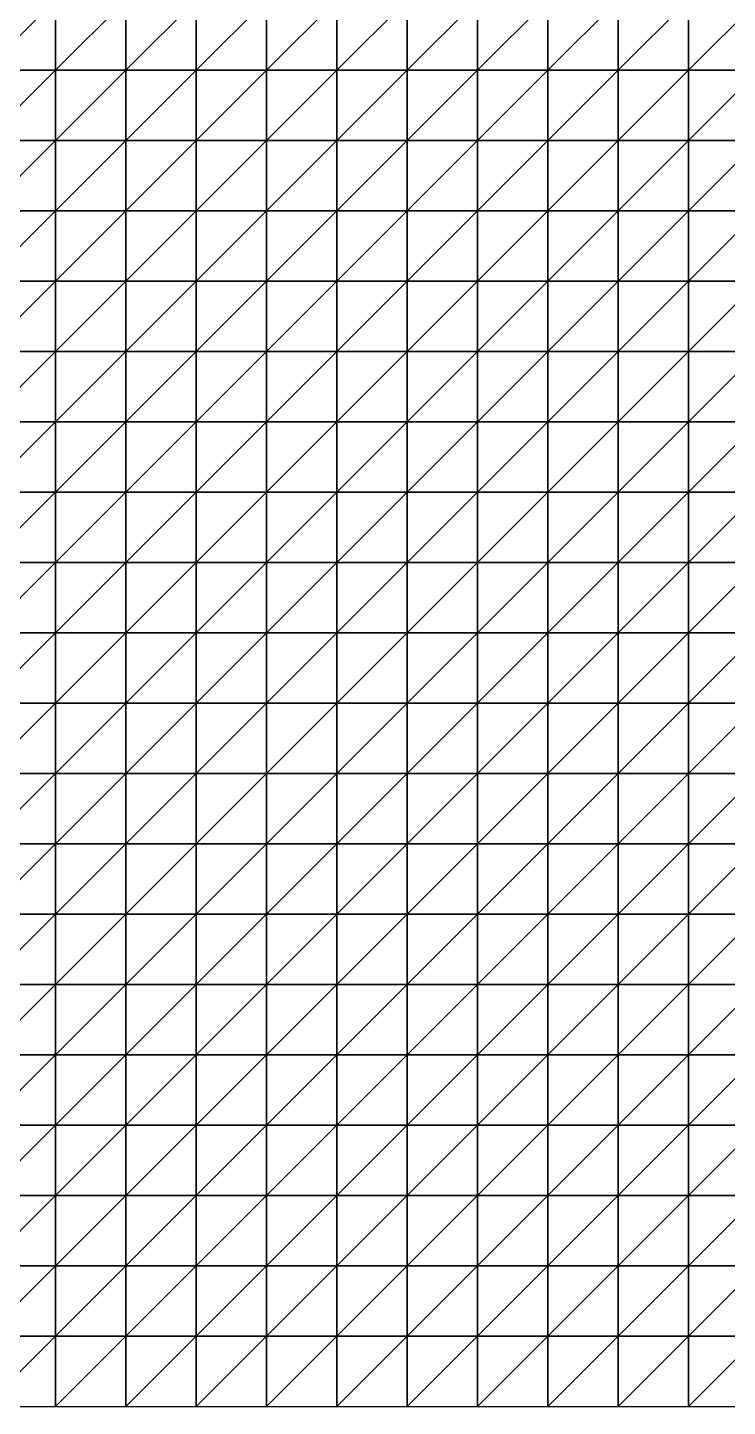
# Model space of a CAD drawing. Header units: metres. Extents: x 351000 to 353000, y 7455000 to 7457000.
# Drawn here: x 351490.1 to 351738.8, y 7455000 to 7455490.1 of the extents above; entities that cross this region are included whole.
import ezdxf

# ---------------------------------------------------------------- set-up
doc = ezdxf.new("R2010")
doc.units = ezdxf.units.M

msp = doc.modelspace()

# ---------------------------------------------------------------- linework, layer by layer
at = {"layer": 'TOPOGRAPHY'}
for points in [[(351475, 7455475, 1257.68), (351500, 7455475, 1259.95), (351500, 7455500, 1263.21)], [(351475, 7455475, 1257.68), (351500, 7455500, 1263.21), (351475, 7455500, 1261.4)], [(351500, 7455475, 1259.95), (351525, 7455475, 1261.49), (351525, 7455500, 1264.11)], [(351500, 7455475, 1259.95), (351525, 7455500, 1264.11), (351500, 7455500, 1263.21)], [(351525, 7455475, 1261.49), (351550, 7455475, 1262.3), (351550, 7455500, 1264.15)], [(351525, 7455475, 1261.49), (351550, 7455500, 1264.15), (351525, 7455500, 1264.11)], [(351550, 7455475, 1262.3), (351575, 7455475, 1262.42), (351575, 7455500, 1263.46)], [(351550, 7455475, 1262.3), (351575, 7455500, 1263.46), (351550, 7455500, 1264.15)], [(351575, 7455475, 1262.42), (351600, 7455475, 1262.01), (351600, 7455500, 1262.27)], [(351575, 7455475, 1262.42), (351600, 7455500, 1262.27), (351575, 7455500, 1263.46)], [(351600, 7455475, 1262.01), (351625, 7455475, 1261.28), (351625, 7455500, 1260.84)], [(351600, 7455475, 1262.01), (351625, 7455500, 1260.84), (351600, 7455500, 1262.27)], [(351625, 7455475, 1261.28), (351650, 7455475, 1260.47), (351650, 7455500, 1259.49)], [(351625, 7455475, 1261.28), (351650, 7455500, 1259.49), (351625, 7455500, 1260.84)], [(351650, 7455475, 1260.47), (351675, 7455475, 1259.86), (351675, 7455500, 1258.52)], [(351650, 7455475, 1260.47), (351675, 7455500, 1258.52), (351650, 7455500, 1259.49)], [(351675, 7455475, 1259.86), (351700, 7455475, 1259.71), (351700, 7455500, 1258.2)], [(351675, 7455475, 1259.86), (351700, 7455500, 1258.2), (351675, 7455500, 1258.52)], [(351700, 7455475, 1259.71), (351725, 7455475, 1260.24), (351725, 7455500, 1258.76)], [(351700, 7455475, 1259.71), (351725, 7455500, 1258.76), (351700, 7455500, 1258.2)], [(351725, 7455475, 1260.24), (351750, 7455475, 1261.61), (351750, 7455500, 1260.31)], [(351725, 7455475, 1260.24), (351750, 7455500, 1260.31), (351725, 7455500, 1258.76)], [(351475, 7455450, 1254.51), (351500, 7455450, 1257.43), (351500, 7455475, 1259.95)], [(351475, 7455450, 1254.51), (351500, 7455475, 1259.95), (351475, 7455475, 1257.68)], [(351500, 7455450, 1257.43), (351525, 7455450, 1259.84), (351525, 7455475, 1261.49)], [(351500, 7455450, 1257.43), (351525, 7455475, 1261.49), (351500, 7455475, 1259.95)], [(351525, 7455450, 1259.84), (351550, 7455450, 1261.65), (351550, 7455475, 1262.3)], [(351525, 7455450, 1259.84), (351550, 7455475, 1262.3), (351525, 7455475, 1261.49)], [(351550, 7455450, 1261.65), (351575, 7455450, 1262.83), (351575, 7455475, 1262.42)], [(351550, 7455450, 1261.65), (351575, 7455475, 1262.42), (351550, 7455475, 1262.3)], [(351575, 7455450, 1262.83), (351600, 7455450, 1263.42), (351600, 7455475, 1262.01)], [(351575, 7455450, 1262.83), (351600, 7455475, 1262.01), (351575, 7455475, 1262.42)], [(351600, 7455450, 1263.42), (351625, 7455450, 1263.55), (351625, 7455475, 1261.28)], [(351600, 7455450, 1263.42), (351625, 7455475, 1261.28), (351600, 7455475, 1262.01)], [(351625, 7455450, 1263.55), (351650, 7455450, 1263.4), (351650, 7455475, 1260.47)], [(351625, 7455450, 1263.55), (351650, 7455475, 1260.47), (351625, 7455475, 1261.28)], [(351650, 7455450, 1263.4), (351675, 7455450, 1263.18), (351675, 7455475, 1259.86)], [(351650, 7455450, 1263.4), (351675, 7455475, 1259.86), (351650, 7455475, 1260.47)], [(351675, 7455450, 1263.18), (351700, 7455450, 1263.13), (351700, 7455475, 1259.71)], [(351675, 7455450, 1263.18), (351700, 7455475, 1259.71), (351675, 7455475, 1259.86)], [(351700, 7455450, 1263.13), (351725, 7455450, 1263.47), (351725, 7455475, 1260.24)], [(351700, 7455450, 1263.13), (351725, 7455475, 1260.24), (351700, 7455475, 1259.71)], [(351725, 7455450, 1263.47), (351750, 7455450, 1264.4), (351750, 7455475, 1261.61)], [(351725, 7455450, 1263.47), (351750, 7455475, 1261.61), (351725, 7455475, 1260.24)], [(351475, 7455425, 1252.42), (351500, 7455425, 1256.06), (351500, 7455450, 1257.43)], [(351475, 7455425, 1252.42), (351500, 7455450, 1257.43), (351475, 7455450, 1254.51)], [(351500, 7455425, 1256.06), (351525, 7455425, 1259.39), (351525, 7455450, 1259.84)], [(351500, 7455425, 1256.06), (351525, 7455450, 1259.84), (351500, 7455450, 1257.43)], [(351525, 7455425, 1259.39), (351550, 7455425, 1262.25), (351550, 7455450, 1261.65)], [(351525, 7455425, 1259.39), (351550, 7455450, 1261.65), (351525, 7455450, 1259.84)], [(351550, 7455425, 1262.25), (351575, 7455425, 1264.51), (351575, 7455450, 1262.83)], [(351550, 7455425, 1262.25), (351575, 7455450, 1262.83), (351550, 7455450, 1261.65)], [(351575, 7455425, 1264.51), (351600, 7455425, 1266.12), (351600, 7455450, 1263.42)], [(351575, 7455425, 1264.51), (351600, 7455450, 1263.42), (351575, 7455450, 1262.83)], [(351600, 7455425, 1266.12), (351625, 7455425, 1267.11), (351625, 7455450, 1263.55)], [(351600, 7455425, 1266.12), (351625, 7455450, 1263.55), (351600, 7455450, 1263.42)], [(351625, 7455425, 1267.11), (351650, 7455425, 1267.58), (351650, 7455450, 1263.4)], [(351625, 7455425, 1267.11), (351650, 7455450, 1263.4), (351625, 7455450, 1263.55)], [(351650, 7455425, 1267.58), (351675, 7455425, 1267.68), (351675, 7455450, 1263.18)], [(351650, 7455425, 1267.58), (351675, 7455450, 1263.18), (351650, 7455450, 1263.4)], [(351675, 7455425, 1267.68), (351700, 7455425, 1267.62), (351700, 7455450, 1263.13)], [(351675, 7455425, 1267.68), (351700, 7455450, 1263.13), (351675, 7455450, 1263.18)], [(351700, 7455425, 1267.62), (351725, 7455425, 1267.64), (351725, 7455450, 1263.47)], [(351700, 7455425, 1267.62), (351725, 7455450, 1263.47), (351700, 7455450, 1263.13)], [(351725, 7455425, 1267.64), (351750, 7455425, 1267.94), (351750, 7455450, 1264.4)], [(351725, 7455425, 1267.64), (351750, 7455450, 1264.4), (351725, 7455450, 1263.47)], [(351475, 7455400, 1251.75), (351500, 7455400, 1255.98), (351500, 7455425, 1256.06)], [(351475, 7455400, 1251.75), (351500, 7455425, 1256.06), (351475, 7455425, 1252.42)], [(351500, 7455400, 1255.98), (351525, 7455400, 1260.09), (351525, 7455425, 1259.39)], [(351500, 7455400, 1255.98), (351525, 7455425, 1259.39), (351500, 7455425, 1256.06)], [(351525, 7455400, 1260.09), (351550, 7455400, 1263.82), (351550, 7455425, 1262.25)], [(351525, 7455400, 1260.09), (351550, 7455425, 1262.25), (351525, 7455425, 1259.39)], [(351550, 7455400, 1263.82), (351575, 7455400, 1266.98), (351575, 7455425, 1264.51)], [(351550, 7455400, 1263.82), (351575, 7455425, 1264.51), (351550, 7455425, 1262.25)], [(351575, 7455400, 1266.98), (351600, 7455400, 1269.44), (351600, 7455425, 1266.12)], [(351575, 7455400, 1266.98), (351600, 7455425, 1266.12), (351575, 7455425, 1264.51)], [(351600, 7455400, 1269.44), (351625, 7455400, 1271.14), (351625, 7455425, 1267.11)], [(351600, 7455400, 1269.44), (351625, 7455425, 1267.11), (351600, 7455425, 1266.12)], [(351625, 7455400, 1271.14), (351650, 7455400, 1272.1), (351650, 7455425, 1267.58)], [(351625, 7455400, 1271.14), (351650, 7455425, 1267.58), (351625, 7455425, 1267.11)], [(351650, 7455400, 1272.1), (351675, 7455400, 1272.41), (351675, 7455425, 1267.68)], [(351650, 7455400, 1272.1), (351675, 7455425, 1267.68), (351650, 7455425, 1267.58)], [(351675, 7455400, 1272.41), (351700, 7455400, 1272.27), (351700, 7455425, 1267.62)], [(351675, 7455400, 1272.41), (351700, 7455425, 1267.62), (351675, 7455425, 1267.68)], [(351700, 7455400, 1272.27), (351725, 7455400, 1271.88), (351725, 7455425, 1267.64)], [(351700, 7455400, 1272.27), (351725, 7455425, 1267.64), (351700, 7455425, 1267.62)], [(351725, 7455400, 1271.88), (351750, 7455400, 1271.5), (351750, 7455425, 1267.94)], [(351725, 7455400, 1271.88), (351750, 7455425, 1267.94), (351725, 7455425, 1267.64)], [(351475, 7455375, 1252.5), (351500, 7455375, 1257.04), (351500, 7455400, 1255.98)], [(351475, 7455375, 1252.5), (351500, 7455400, 1255.98), (351475, 7455400, 1251.75)], [(351500, 7455375, 1257.04), (351525, 7455375, 1261.58), (351525, 7455400, 1260.09)], [(351500, 7455375, 1257.04), (351525, 7455400, 1260.09), (351500, 7455400, 1255.98)], [(351525, 7455375, 1261.58), (351550, 7455375, 1265.83), (351550, 7455400, 1263.82)], [(351525, 7455375, 1261.58), (351550, 7455400, 1263.82), (351525, 7455400, 1260.09)], [(351550, 7455375, 1265.83), (351575, 7455375, 1269.56), (351575, 7455400, 1266.98)], [(351550, 7455375, 1265.83), (351575, 7455400, 1266.98), (351550, 7455400, 1263.82)], [(351575, 7455375, 1269.56), (351600, 7455375, 1272.57), (351600, 7455400, 1269.44)], [(351575, 7455375, 1269.56), (351600, 7455400, 1269.44), (351575, 7455400, 1266.98)], [(351600, 7455375, 1272.57), (351625, 7455375, 1274.73), (351625, 7455400, 1271.14)], [(351600, 7455375, 1272.57), (351625, 7455400, 1271.14), (351600, 7455400, 1269.44)], [(351625, 7455375, 1274.73), (351650, 7455375, 1276.01), (351650, 7455400, 1272.1)], [(351625, 7455375, 1274.73), (351650, 7455400, 1272.1), (351625, 7455400, 1271.14)], [(351650, 7455375, 1276.01), (351675, 7455375, 1276.46), (351675, 7455400, 1272.41)], [(351650, 7455375, 1276.01), (351675, 7455400, 1272.41), (351650, 7455400, 1272.1)], [(351675, 7455375, 1276.46), (351700, 7455375, 1276.22), (351700, 7455400, 1272.27)], [(351675, 7455375, 1276.46), (351700, 7455400, 1272.27), (351675, 7455400, 1272.41)], [(351700, 7455375, 1276.22), (351725, 7455375, 1275.5), (351725, 7455400, 1271.88)], [(351700, 7455375, 1276.22), (351725, 7455400, 1271.88), (351700, 7455400, 1272.27)], [(351725, 7455375, 1275.5), (351750, 7455375, 1274.55), (351750, 7455400, 1271.5)], [(351725, 7455375, 1275.5), (351750, 7455400, 1271.5), (351725, 7455400, 1271.88)], [(351475, 7455350, 1254.37), (351500, 7455350, 1258.81), (351500, 7455375, 1257.04)], [(351475, 7455350, 1254.37), (351500, 7455375, 1257.04), (351475, 7455375, 1252.5)], [(351500, 7455350, 1258.81), (351525, 7455350, 1263.33), (351525, 7455375, 1261.58)], [(351500, 7455350, 1258.81), (351525, 7455375, 1261.58), (351500, 7455375, 1257.04)], [(351525, 7455350, 1263.33), (351550, 7455350, 1267.65), (351550, 7455375, 1265.83)], [(351525, 7455350, 1263.33), (351550, 7455375, 1265.83), (351525, 7455375, 1261.58)], [(351550, 7455350, 1267.65), (351575, 7455350, 1271.52), (351575, 7455375, 1269.56)], [(351550, 7455350, 1267.65), (351575, 7455375, 1269.56), (351550, 7455375, 1265.83)], [(351575, 7455350, 1271.52), (351600, 7455350, 1274.73), (351600, 7455375, 1272.57)], [(351575, 7455350, 1271.52), (351600, 7455375, 1272.57), (351575, 7455375, 1269.56)], [(351600, 7455350, 1274.73), (351625, 7455350, 1277.1), (351625, 7455375, 1274.73)], [(351600, 7455350, 1274.73), (351625, 7455375, 1274.73), (351600, 7455375, 1272.57)], [(351625, 7455350, 1277.1), (351650, 7455350, 1278.57), (351650, 7455375, 1276.01)], [(351625, 7455350, 1277.1), (351650, 7455375, 1276.01), (351625, 7455375, 1274.73)], [(351650, 7455350, 1278.57), (351675, 7455350, 1279.14), (351675, 7455375, 1276.46)], [(351650, 7455350, 1278.57), (351675, 7455375, 1276.46), (351650, 7455375, 1276.01)], [(351675, 7455350, 1279.14), (351700, 7455350, 1278.91), (351700, 7455375, 1276.22)], [(351675, 7455350, 1279.14), (351700, 7455375, 1276.22), (351675, 7455375, 1276.46)], [(351700, 7455350, 1278.91), (351725, 7455350, 1278.06), (351725, 7455375, 1275.5)], [(351700, 7455350, 1278.91), (351725, 7455375, 1275.5), (351700, 7455375, 1276.22)], [(351725, 7455350, 1278.06), (351750, 7455350, 1276.84), (351750, 7455375, 1274.55)], [(351725, 7455350, 1278.06), (351750, 7455375, 1274.55), (351725, 7455375, 1275.5)], [(351475, 7455325, 1256.82), (351500, 7455325, 1260.72), (351500, 7455350, 1258.81)], [(351475, 7455325, 1256.82), (351500, 7455350, 1258.81), (351475, 7455350, 1254.37)], [(351500, 7455325, 1260.72), (351525, 7455325, 1264.74), (351525, 7455350, 1263.33)], [(351500, 7455325, 1260.72), (351525, 7455350, 1263.33), (351500, 7455350, 1258.81)], [(351525, 7455325, 1264.74), (351550, 7455325, 1268.67), (351550, 7455350, 1267.65)], [(351525, 7455325, 1264.74), (351550, 7455350, 1267.65), (351525, 7455350, 1263.33)], [(351550, 7455325, 1268.67), (351575, 7455325, 1272.29), (351575, 7455350, 1271.52)], [(351550, 7455325, 1268.67), (351575, 7455350, 1271.52), (351550, 7455350, 1267.65)], [(351575, 7455325, 1272.29), (351600, 7455325, 1275.37), (351600, 7455350, 1274.73)], [(351575, 7455325, 1272.29), (351600, 7455350, 1274.73), (351575, 7455350, 1271.52)], [(351600, 7455325, 1275.37), (351625, 7455325, 1277.76), (351625, 7455350, 1277.1)], [(351600, 7455325, 1275.37), (351625, 7455350, 1277.1), (351600, 7455350, 1274.73)], [(351625, 7455325, 1277.76), (351650, 7455325, 1279.36), (351650, 7455350, 1278.57)], [(351625, 7455325, 1277.76), (351650, 7455350, 1278.57), (351625, 7455350, 1277.1)], [(351650, 7455325, 1279.36), (351675, 7455325, 1280.12), (351675, 7455350, 1279.14)], [(351650, 7455325, 1279.36), (351675, 7455350, 1279.14), (351650, 7455350, 1278.57)], [(351675, 7455325, 1280.12), (351700, 7455325, 1280.12), (351700, 7455350, 1278.91)], [(351675, 7455325, 1280.12), (351700, 7455350, 1278.91), (351675, 7455350, 1279.14)], [(351700, 7455325, 1280.12), (351725, 7455325, 1279.47), (351725, 7455350, 1278.06)], [(351700, 7455325, 1280.12), (351725, 7455350, 1278.06), (351700, 7455350, 1278.91)], [(351725, 7455325, 1279.47), (351750, 7455325, 1278.38), (351750, 7455350, 1276.84)], [(351725, 7455325, 1279.47), (351750, 7455350, 1276.84), (351725, 7455350, 1278.06)], [(351475, 7455300, 1259.22), (351500, 7455300, 1262.2), (351500, 7455325, 1260.72)], [(351475, 7455300, 1259.22), (351500, 7455325, 1260.72), (351475, 7455325, 1256.82)], [(351500, 7455300, 1262.2), (351525, 7455300, 1265.34), (351525, 7455325, 1264.74)], [(351500, 7455300, 1262.2), (351525, 7455325, 1264.74), (351500, 7455325, 1260.72)], [(351525, 7455300, 1265.34), (351550, 7455300, 1268.53), (351550, 7455325, 1268.67)], [(351525, 7455300, 1265.34), (351550, 7455325, 1268.67), (351525, 7455325, 1264.74)], [(351550, 7455300, 1268.53), (351575, 7455300, 1271.58), (351575, 7455325, 1272.29)], [(351550, 7455300, 1268.53), (351575, 7455325, 1272.29), (351550, 7455325, 1268.67)], [(351575, 7455300, 1271.58), (351600, 7455300, 1274.34), (351600, 7455325, 1275.37)], [(351575, 7455300, 1271.58), (351600, 7455325, 1275.37), (351575, 7455325, 1272.29)], [(351600, 7455300, 1274.34), (351625, 7455300, 1276.64), (351625, 7455325, 1277.76)], [(351600, 7455300, 1274.34), (351625, 7455325, 1277.76), (351600, 7455325, 1275.37)], [(351625, 7455300, 1276.64), (351650, 7455300, 1278.39), (351650, 7455325, 1279.36)], [(351625, 7455300, 1276.64), (351650, 7455325, 1279.36), (351625, 7455325, 1277.76)], [(351650, 7455300, 1278.39), (351675, 7455300, 1279.5), (351675, 7455325, 1280.12)], [(351650, 7455300, 1278.39), (351675, 7455325, 1280.12), (351650, 7455325, 1279.36)], [(351675, 7455300, 1279.5), (351700, 7455300, 1279.98), (351700, 7455325, 1280.12)], [(351675, 7455300, 1279.5), (351700, 7455325, 1280.12), (351675, 7455325, 1280.12)], [(351700, 7455300, 1279.98), (351725, 7455300, 1279.9), (351725, 7455325, 1279.47)], [(351700, 7455300, 1279.98), (351725, 7455325, 1279.47), (351700, 7455325, 1280.12)], [(351725, 7455300, 1279.9), (351750, 7455300, 1279.39), (351750, 7455325, 1278.38)], [(351725, 7455300, 1279.9), (351750, 7455325, 1278.38), (351725, 7455325, 1279.47)], [(351475, 7455275, 1261.04), (351500, 7455275, 1262.87), (351500, 7455300, 1262.2)], [(351475, 7455275, 1261.04), (351500, 7455300, 1262.2), (351475, 7455300, 1259.22)], [(351500, 7455275, 1262.87), (351525, 7455275, 1264.92), (351525, 7455300, 1265.34)], [(351500, 7455275, 1262.87), (351525, 7455300, 1265.34), (351500, 7455300, 1262.2)], [(351525, 7455275, 1264.92), (351550, 7455275, 1267.17), (351550, 7455300, 1268.53)], [(351525, 7455275, 1264.92), (351550, 7455300, 1268.53), (351525, 7455300, 1265.34)], [(351550, 7455275, 1267.17), (351575, 7455275, 1269.51), (351575, 7455300, 1271.58)], [(351550, 7455275, 1267.17), (351575, 7455300, 1271.58), (351550, 7455300, 1268.53)], [(351575, 7455275, 1269.51), (351600, 7455275, 1271.85), (351600, 7455300, 1274.34)], [(351575, 7455275, 1269.51), (351600, 7455300, 1274.34), (351575, 7455300, 1271.58)], [(351600, 7455275, 1271.85), (351625, 7455275, 1274.07), (351625, 7455300, 1276.64)], [(351600, 7455275, 1271.85), (351625, 7455300, 1276.64), (351600, 7455300, 1274.34)], [(351625, 7455275, 1274.07), (351650, 7455275, 1276.04), (351650, 7455300, 1278.39)], [(351625, 7455275, 1274.07), (351650, 7455300, 1278.39), (351625, 7455300, 1276.64)], [(351650, 7455275, 1276.04), (351675, 7455275, 1277.67), (351675, 7455300, 1279.5)], [(351650, 7455275, 1276.04), (351675, 7455300, 1279.5), (351650, 7455300, 1278.39)], [(351675, 7455275, 1277.67), (351700, 7455275, 1278.9), (351700, 7455300, 1279.98)], [(351675, 7455275, 1277.67), (351700, 7455300, 1279.98), (351675, 7455300, 1279.5)], [(351700, 7455275, 1278.9), (351725, 7455275, 1279.71), (351725, 7455300, 1279.9)], [(351700, 7455275, 1278.9), (351725, 7455300, 1279.9), (351700, 7455300, 1279.98)], [(351725, 7455275, 1279.71), (351750, 7455275, 1280.14), (351750, 7455300, 1279.39)], [(351725, 7455275, 1279.71), (351750, 7455300, 1279.39), (351725, 7455300, 1279.9)], [(351475, 7455250, 1261.94), (351500, 7455250, 1262.62), (351500, 7455275, 1262.87)], [(351475, 7455250, 1261.94), (351500, 7455275, 1262.87), (351475, 7455275, 1261.04)], [(351500, 7455250, 1262.62), (351525, 7455250, 1263.59), (351525, 7455275, 1264.92)], [(351500, 7455250, 1262.62), (351525, 7455275, 1264.92), (351500, 7455275, 1262.87)], [(351525, 7455250, 1263.59), (351550, 7455250, 1264.89), (351550, 7455275, 1267.17)], [(351525, 7455250, 1263.59), (351550, 7455275, 1267.17), (351525, 7455275, 1264.92)], [(351550, 7455250, 1264.89), (351575, 7455250, 1266.54), (351575, 7455275, 1269.51)], [(351550, 7455250, 1264.89), (351575, 7455275, 1269.51), (351550, 7455275, 1267.17)], [(351575, 7455250, 1266.54), (351600, 7455250, 1268.49), (351600, 7455275, 1271.85)], [(351575, 7455250, 1266.54), (351600, 7455275, 1271.85), (351575, 7455275, 1269.51)], [(351600, 7455250, 1268.49), (351625, 7455250, 1270.67), (351625, 7455275, 1274.07)], [(351600, 7455250, 1268.49), (351625, 7455275, 1274.07), (351600, 7455275, 1271.85)], [(351625, 7455250, 1270.67), (351650, 7455250, 1272.96), (351650, 7455275, 1276.04)], [(351625, 7455250, 1270.67), (351650, 7455275, 1276.04), (351625, 7455275, 1274.07)], [(351650, 7455250, 1272.96), (351675, 7455250, 1275.23), (351675, 7455275, 1277.67)], [(351650, 7455250, 1272.96), (351675, 7455275, 1277.67), (351650, 7455275, 1276.04)], [(351675, 7455250, 1275.23), (351700, 7455250, 1277.36), (351700, 7455275, 1278.9)], [(351675, 7455250, 1275.23), (351700, 7455275, 1278.9), (351675, 7455275, 1277.67)], [(351700, 7455250, 1277.36), (351725, 7455250, 1279.25), (351725, 7455275, 1279.71)], [(351700, 7455250, 1277.36), (351725, 7455275, 1279.71), (351700, 7455275, 1278.9)], [(351725, 7455250, 1279.25), (351750, 7455250, 1280.83), (351750, 7455275, 1280.14)], [(351725, 7455250, 1279.25), (351750, 7455275, 1280.14), (351725, 7455275, 1279.71)], [(351475, 7455225, 1261.91), (351500, 7455225, 1261.66), (351500, 7455250, 1262.62)], [(351475, 7455225, 1261.91), (351500, 7455250, 1262.62), (351475, 7455250, 1261.94)], [(351500, 7455225, 1261.66), (351525, 7455225, 1261.74), (351525, 7455250, 1263.59)], [(351500, 7455225, 1261.66), (351525, 7455250, 1263.59), (351500, 7455250, 1262.62)], [(351525, 7455225, 1261.74), (351550, 7455225, 1262.27), (351550, 7455250, 1264.89)], [(351525, 7455225, 1261.74), (351550, 7455250, 1264.89), (351525, 7455250, 1263.59)], [(351550, 7455225, 1262.27), (351575, 7455225, 1263.36), (351575, 7455250, 1266.54)], [(351550, 7455225, 1262.27), (351575, 7455250, 1266.54), (351550, 7455250, 1264.89)], [(351575, 7455225, 1263.36), (351600, 7455225, 1265.02), (351600, 7455250, 1268.49)], [(351575, 7455225, 1263.36), (351600, 7455250, 1268.49), (351575, 7455250, 1266.54)], [(351600, 7455225, 1265.02), (351625, 7455225, 1267.22), (351625, 7455250, 1270.67)], [(351600, 7455225, 1265.02), (351625, 7455250, 1270.67), (351600, 7455250, 1268.49)], [(351625, 7455225, 1267.22), (351650, 7455225, 1269.85), (351650, 7455250, 1272.96)], [(351625, 7455225, 1267.22), (351650, 7455250, 1272.96), (351625, 7455250, 1270.67)], [(351650, 7455225, 1269.85), (351675, 7455225, 1272.77), (351675, 7455250, 1275.23)], [(351650, 7455225, 1269.85), (351675, 7455250, 1275.23), (351650, 7455250, 1272.96)], [(351675, 7455225, 1272.77), (351700, 7455225, 1275.8), (351700, 7455250, 1277.36)], [(351675, 7455225, 1272.77), (351700, 7455250, 1277.36), (351675, 7455250, 1275.23)], [(351700, 7455225, 1275.8), (351725, 7455225, 1278.76), (351725, 7455250, 1279.25)], [(351700, 7455225, 1275.8), (351725, 7455250, 1279.25), (351700, 7455250, 1277.36)], [(351725, 7455225, 1278.76), (351750, 7455225, 1281.49), (351750, 7455250, 1280.83)], [(351725, 7455225, 1278.76), (351750, 7455250, 1280.83), (351725, 7455250, 1279.25)], [(351475, 7455200, 1261.22), (351500, 7455200, 1260.44), (351500, 7455225, 1261.66)], [(351475, 7455200, 1261.22), (351500, 7455225, 1261.66), (351475, 7455225, 1261.91)], [(351500, 7455200, 1260.44), (351525, 7455200, 1259.96), (351525, 7455225, 1261.74)], [(351500, 7455200, 1260.44), (351525, 7455225, 1261.74), (351500, 7455225, 1261.66)], [(351525, 7455200, 1259.96), (351550, 7455200, 1260.01), (351550, 7455225, 1262.27)], [(351525, 7455200, 1259.96), (351550, 7455225, 1262.27), (351525, 7455225, 1261.74)], [(351550, 7455200, 1260.01), (351575, 7455200, 1260.73), (351575, 7455225, 1263.36)], [(351550, 7455200, 1260.01), (351575, 7455225, 1263.36), (351550, 7455225, 1262.27)], [(351575, 7455200, 1260.73), (351600, 7455200, 1262.2), (351600, 7455225, 1265.02)], [(351575, 7455200, 1260.73), (351600, 7455225, 1265.02), (351575, 7455225, 1263.36)], [(351600, 7455200, 1262.2), (351625, 7455200, 1264.43), (351625, 7455225, 1267.22)], [(351600, 7455200, 1262.2), (351625, 7455225, 1267.22), (351600, 7455225, 1265.02)], [(351625, 7455200, 1264.43), (351650, 7455200, 1267.33), (351650, 7455225, 1269.85)], [(351625, 7455200, 1264.43), (351650, 7455225, 1269.85), (351625, 7455225, 1267.22)], [(351650, 7455200, 1267.33), (351675, 7455200, 1270.74), (351675, 7455225, 1272.77)], [(351650, 7455200, 1267.33), (351675, 7455225, 1272.77), (351650, 7455225, 1269.85)], [(351675, 7455200, 1270.74), (351700, 7455200, 1274.47), (351700, 7455225, 1275.8)], [(351675, 7455200, 1270.74), (351700, 7455225, 1275.8), (351675, 7455225, 1272.77)], [(351700, 7455200, 1274.47), (351725, 7455200, 1278.29), (351725, 7455225, 1278.76)], [(351700, 7455200, 1274.47), (351725, 7455225, 1278.76), (351700, 7455225, 1275.8)], [(351725, 7455200, 1278.29), (351750, 7455200, 1281.95), (351750, 7455225, 1281.49)], [(351725, 7455200, 1278.29), (351750, 7455225, 1281.49), (351725, 7455225, 1278.76)], [(351475, 7455175, 1260.33), (351500, 7455175, 1259.47), (351500, 7455200, 1260.44)], [(351475, 7455175, 1260.33), (351500, 7455200, 1260.44), (351475, 7455200, 1261.22)], [(351500, 7455175, 1259.47), (351525, 7455175, 1258.86), (351525, 7455200, 1259.96)], [(351500, 7455175, 1259.47), (351525, 7455200, 1259.96), (351500, 7455200, 1260.44)], [(351525, 7455175, 1258.86), (351550, 7455175, 1258.72), (351550, 7455200, 1260.01)], [(351525, 7455175, 1258.86), (351550, 7455200, 1260.01), (351525, 7455200, 1259.96)], [(351550, 7455175, 1258.72), (351575, 7455175, 1259.26), (351575, 7455200, 1260.73)], [(351550, 7455175, 1258.72), (351575, 7455200, 1260.73), (351550, 7455200, 1260.01)], [(351575, 7455175, 1259.26), (351600, 7455175, 1260.6), (351600, 7455200, 1262.2)], [(351575, 7455175, 1259.26), (351600, 7455200, 1262.2), (351575, 7455200, 1260.73)], [(351600, 7455175, 1260.6), (351625, 7455175, 1262.77), (351625, 7455200, 1264.43)], [(351600, 7455175, 1260.6), (351625, 7455200, 1264.43), (351600, 7455200, 1262.2)], [(351625, 7455175, 1262.77), (351650, 7455175, 1265.73), (351650, 7455200, 1267.33)], [(351625, 7455175, 1262.77), (351650, 7455200, 1267.33), (351625, 7455200, 1264.43)], [(351650, 7455175, 1265.73), (351675, 7455175, 1269.35), (351675, 7455200, 1270.74)], [(351650, 7455175, 1265.73), (351675, 7455200, 1270.74), (351650, 7455200, 1267.33)], [(351675, 7455175, 1269.35), (351700, 7455175, 1273.42), (351700, 7455200, 1274.47)], [(351675, 7455175, 1269.35), (351700, 7455200, 1274.47), (351675, 7455200, 1270.74)], [(351700, 7455175, 1273.42), (351725, 7455175, 1277.7), (351725, 7455200, 1278.29)], [(351700, 7455175, 1273.42), (351725, 7455200, 1278.29), (351700, 7455200, 1274.47)], [(351725, 7455175, 1277.7), (351750, 7455175, 1281.91), (351750, 7455200, 1281.95)], [(351725, 7455175, 1277.7), (351750, 7455200, 1281.95), (351725, 7455200, 1278.29)], [(351475, 7455150, 1259.72), (351500, 7455150, 1259.25), (351500, 7455175, 1259.47)], [(351475, 7455150, 1259.72), (351500, 7455175, 1259.47), (351475, 7455175, 1260.33)], [(351500, 7455150, 1259.25), (351525, 7455150, 1258.86), (351525, 7455175, 1258.86)], [(351500, 7455150, 1259.25), (351525, 7455175, 1258.86), (351500, 7455175, 1259.47)], [(351525, 7455150, 1258.86), (351550, 7455150, 1258.8), (351550, 7455175, 1258.72)], [(351525, 7455150, 1258.86), (351550, 7455175, 1258.72), (351525, 7455175, 1258.86)], [(351550, 7455150, 1258.8), (351575, 7455150, 1259.28), (351575, 7455175, 1259.26)], [(351550, 7455150, 1258.8), (351575, 7455175, 1259.26), (351550, 7455175, 1258.72)], [(351575, 7455150, 1259.28), (351600, 7455150, 1260.44), (351600, 7455175, 1260.6)], [(351575, 7455150, 1259.28), (351600, 7455175, 1260.6), (351575, 7455175, 1259.26)], [(351600, 7455150, 1260.44), (351625, 7455150, 1262.38), (351625, 7455175, 1262.77)], [(351600, 7455150, 1260.44), (351625, 7455175, 1262.77), (351600, 7455175, 1260.6)], [(351625, 7455150, 1262.38), (351650, 7455150, 1265.1), (351650, 7455175, 1265.73)], [(351625, 7455150, 1262.38), (351650, 7455175, 1265.73), (351625, 7455175, 1262.77)], [(351650, 7455150, 1265.1), (351675, 7455150, 1268.51), (351675, 7455175, 1269.35)], [(351650, 7455150, 1265.1), (351675, 7455175, 1269.35), (351650, 7455175, 1265.73)], [(351675, 7455150, 1268.51), (351700, 7455150, 1272.45), (351700, 7455175, 1273.42)], [(351675, 7455150, 1268.51), (351700, 7455175, 1273.42), (351675, 7455175, 1269.35)], [(351700, 7455150, 1272.45), (351725, 7455150, 1276.7), (351725, 7455175, 1277.7)], [(351700, 7455150, 1272.45), (351725, 7455175, 1277.7), (351700, 7455175, 1273.42)], [(351725, 7455150, 1276.7), (351750, 7455150, 1281), (351750, 7455175, 1281.91)], [(351725, 7455150, 1276.7), (351750, 7455175, 1281.91), (351725, 7455175, 1277.7)], [(351475, 7455125, 1259.76), (351500, 7455125, 1260.01), (351500, 7455150, 1259.25)], [(351475, 7455125, 1259.76), (351500, 7455150, 1259.25), (351475, 7455150, 1259.72)], [(351500, 7455125, 1260.01), (351525, 7455125, 1260.11), (351525, 7455150, 1258.86)], [(351500, 7455125, 1260.01), (351525, 7455150, 1258.86), (351500, 7455150, 1259.25)], [(351525, 7455125, 1260.11), (351550, 7455125, 1260.28), (351550, 7455150, 1258.8)], [(351525, 7455125, 1260.11), (351550, 7455150, 1258.8), (351525, 7455150, 1258.86)], [(351550, 7455125, 1260.28), (351575, 7455125, 1260.71), (351575, 7455150, 1259.28)], [(351550, 7455125, 1260.28), (351575, 7455150, 1259.28), (351550, 7455150, 1258.8)], [(351575, 7455125, 1260.71), (351600, 7455125, 1261.6), (351600, 7455150, 1260.44)], [(351575, 7455125, 1260.71), (351600, 7455150, 1260.44), (351575, 7455150, 1259.28)], [(351600, 7455125, 1261.6), (351625, 7455125, 1263.08), (351625, 7455150, 1262.38)], [(351600, 7455125, 1261.6), (351625, 7455150, 1262.38), (351600, 7455150, 1260.44)], [(351625, 7455125, 1263.08), (351650, 7455125, 1265.2), (351650, 7455150, 1265.1)], [(351625, 7455125, 1263.08), (351650, 7455150, 1265.1), (351625, 7455150, 1262.38)], [(351650, 7455125, 1265.2), (351675, 7455125, 1267.98), (351675, 7455150, 1268.51)], [(351650, 7455125, 1265.2), (351675, 7455150, 1268.51), (351650, 7455150, 1265.1)], [(351675, 7455125, 1267.98), (351700, 7455125, 1271.31), (351700, 7455150, 1272.45)], [(351675, 7455125, 1267.98), (351700, 7455150, 1272.45), (351675, 7455150, 1268.51)], [(351700, 7455125, 1271.31), (351725, 7455125, 1275.04), (351725, 7455150, 1276.7)], [(351700, 7455125, 1271.31), (351725, 7455150, 1276.7), (351700, 7455150, 1272.45)], [(351725, 7455125, 1275.04), (351750, 7455125, 1278.95), (351750, 7455150, 1281)], [(351725, 7455125, 1275.04), (351750, 7455150, 1281), (351725, 7455150, 1276.7)], [(351475, 7455100, 1260.55), (351500, 7455100, 1261.69), (351500, 7455125, 1260.01)], [(351475, 7455100, 1260.55), (351500, 7455125, 1260.01), (351475, 7455125, 1259.76)], [(351500, 7455100, 1261.69), (351525, 7455100, 1262.39), (351525, 7455125, 1260.11)], [(351500, 7455100, 1261.69), (351525, 7455125, 1260.11), (351500, 7455125, 1260.01)], [(351525, 7455100, 1262.39), (351550, 7455100, 1262.82), (351550, 7455125, 1260.28)], [(351525, 7455100, 1262.39), (351550, 7455125, 1260.28), (351525, 7455125, 1260.11)], [(351550, 7455100, 1262.82), (351575, 7455100, 1263.16), (351575, 7455125, 1260.71)], [(351550, 7455100, 1262.82), (351575, 7455125, 1260.71), (351550, 7455125, 1260.28)], [(351575, 7455100, 1263.16), (351600, 7455100, 1263.63), (351600, 7455125, 1261.6)], [(351575, 7455100, 1263.16), (351600, 7455125, 1261.6), (351575, 7455125, 1260.71)], [(351600, 7455100, 1263.63), (351625, 7455100, 1264.41), (351625, 7455125, 1263.08)], [(351600, 7455100, 1263.63), (351625, 7455125, 1263.08), (351600, 7455125, 1261.6)], [(351625, 7455100, 1264.41), (351650, 7455100, 1265.64), (351650, 7455125, 1265.2)], [(351625, 7455100, 1264.41), (351650, 7455125, 1265.2), (351625, 7455125, 1263.08)], [(351650, 7455100, 1265.64), (351675, 7455100, 1267.4), (351675, 7455125, 1267.98)], [(351650, 7455100, 1265.64), (351675, 7455125, 1267.98), (351650, 7455125, 1265.2)], [(351675, 7455100, 1267.4), (351700, 7455100, 1269.72), (351700, 7455125, 1271.31)], [(351675, 7455100, 1267.4), (351700, 7455125, 1271.31), (351675, 7455125, 1267.98)], [(351700, 7455100, 1269.72), (351725, 7455100, 1272.53), (351725, 7455125, 1275.04)], [(351700, 7455100, 1269.72), (351725, 7455125, 1275.04), (351700, 7455125, 1271.31)], [(351725, 7455100, 1272.53), (351750, 7455100, 1275.7), (351750, 7455125, 1278.95)], [(351725, 7455100, 1272.53), (351750, 7455125, 1278.95), (351725, 7455125, 1275.04)], [(351475, 7455075, 1261.92), (351500, 7455075, 1263.93), (351500, 7455100, 1261.69)], [(351475, 7455075, 1261.92), (351500, 7455100, 1261.69), (351475, 7455100, 1260.55)], [(351500, 7455075, 1263.93), (351525, 7455075, 1265.19), (351525, 7455100, 1262.39)], [(351500, 7455075, 1263.93), (351525, 7455100, 1262.39), (351500, 7455100, 1261.69)], [(351525, 7455075, 1265.19), (351550, 7455075, 1265.82), (351550, 7455100, 1262.82)], [(351525, 7455075, 1265.19), (351550, 7455100, 1262.82), (351525, 7455100, 1262.39)], [(351550, 7455075, 1265.82), (351575, 7455075, 1265.99), (351575, 7455100, 1263.16)], [(351550, 7455075, 1265.82), (351575, 7455100, 1263.16), (351550, 7455100, 1262.82)], [(351575, 7455075, 1265.99), (351600, 7455075, 1265.91), (351600, 7455100, 1263.63)], [(351575, 7455075, 1265.99), (351600, 7455100, 1263.63), (351575, 7455100, 1263.16)], [(351600, 7455075, 1265.91), (351625, 7455075, 1265.82), (351625, 7455100, 1264.41)], [(351600, 7455075, 1265.91), (351625, 7455100, 1264.41), (351600, 7455100, 1263.63)], [(351625, 7455075, 1265.82), (351650, 7455075, 1265.96), (351650, 7455100, 1265.64)], [(351625, 7455075, 1265.82), (351650, 7455100, 1265.64), (351625, 7455100, 1264.41)], [(351650, 7455075, 1265.96), (351675, 7455075, 1266.5), (351675, 7455100, 1267.4)], [(351650, 7455075, 1265.96), (351675, 7455100, 1267.4), (351650, 7455100, 1265.64)], [(351675, 7455075, 1266.5), (351700, 7455075, 1267.57), (351700, 7455100, 1269.72)], [(351675, 7455075, 1266.5), (351700, 7455100, 1269.72), (351675, 7455100, 1267.4)], [(351700, 7455075, 1267.57), (351725, 7455075, 1269.22), (351725, 7455100, 1272.53)], [(351700, 7455075, 1267.57), (351725, 7455100, 1272.53), (351700, 7455100, 1269.72)], [(351725, 7455075, 1269.22), (351750, 7455075, 1271.44), (351750, 7455100, 1275.7)], [(351725, 7455075, 1269.22), (351750, 7455100, 1275.7), (351725, 7455100, 1272.53)], [(351475, 7455050, 1263.43), (351500, 7455050, 1266.13), (351500, 7455075, 1263.93)], [(351475, 7455050, 1263.43), (351500, 7455075, 1263.93), (351475, 7455075, 1261.92)], [(351500, 7455050, 1266.13), (351525, 7455050, 1267.82), (351525, 7455075, 1265.19)], [(351500, 7455050, 1266.13), (351525, 7455075, 1265.19), (351500, 7455075, 1263.93)], [(351525, 7455050, 1267.82), (351550, 7455050, 1268.54), (351550, 7455075, 1265.82)], [(351525, 7455050, 1267.82), (351550, 7455075, 1265.82), (351525, 7455075, 1265.19)], [(351550, 7455050, 1268.54), (351575, 7455050, 1268.46), (351575, 7455075, 1265.99)], [(351550, 7455050, 1268.54), (351575, 7455075, 1265.99), (351550, 7455075, 1265.82)], [(351575, 7455050, 1268.46), (351600, 7455050, 1267.79), (351600, 7455075, 1265.91)], [(351575, 7455050, 1268.46), (351600, 7455075, 1265.91), (351575, 7455075, 1265.99)], [(351600, 7455050, 1267.79), (351625, 7455050, 1266.82), (351625, 7455075, 1265.82)], [(351600, 7455050, 1267.79), (351625, 7455075, 1265.82), (351600, 7455075, 1265.91)], [(351625, 7455050, 1266.82), (351650, 7455050, 1265.84), (351650, 7455075, 1265.96)], [(351625, 7455050, 1266.82), (351650, 7455075, 1265.96), (351625, 7455075, 1265.82)], [(351650, 7455050, 1265.84), (351675, 7455050, 1265.12), (351675, 7455075, 1266.5)], [(351650, 7455050, 1265.84), (351675, 7455075, 1266.5), (351650, 7455075, 1265.96)], [(351675, 7455050, 1265.12), (351700, 7455050, 1264.91), (351700, 7455075, 1267.57)], [(351675, 7455050, 1265.12), (351700, 7455075, 1267.57), (351675, 7455075, 1266.5)], [(351700, 7455050, 1264.91), (351725, 7455050, 1265.37), (351725, 7455075, 1269.22)], [(351700, 7455050, 1264.91), (351725, 7455075, 1269.22), (351700, 7455075, 1267.57)], [(351725, 7455050, 1265.37), (351750, 7455050, 1266.59), (351750, 7455075, 1271.44)], [(351725, 7455050, 1265.37), (351750, 7455075, 1271.44), (351725, 7455075, 1269.22)], [(351475, 7455025, 1264.56), (351500, 7455025, 1267.67), (351500, 7455050, 1266.13)], [(351475, 7455025, 1264.56), (351500, 7455050, 1266.13), (351475, 7455050, 1263.43)], [(351500, 7455025, 1267.67), (351525, 7455025, 1269.59), (351525, 7455050, 1267.82)], [(351500, 7455025, 1267.67), (351525, 7455050, 1267.82), (351500, 7455050, 1266.13)], [(351525, 7455025, 1269.59), (351550, 7455025, 1270.32), (351550, 7455050, 1268.54)], [(351525, 7455025, 1269.59), (351550, 7455050, 1268.54), (351525, 7455050, 1267.82)], [(351550, 7455025, 1270.32), (351575, 7455025, 1269.98), (351575, 7455050, 1268.46)], [(351550, 7455025, 1270.32), (351575, 7455050, 1268.46), (351550, 7455050, 1268.54)], [(351575, 7455025, 1269.98), (351600, 7455025, 1268.79), (351600, 7455050, 1267.79)], [(351575, 7455025, 1269.98), (351600, 7455050, 1267.79), (351575, 7455050, 1268.46)], [(351600, 7455025, 1268.79), (351625, 7455025, 1267.06), (351625, 7455050, 1266.82)], [(351600, 7455025, 1268.79), (351625, 7455050, 1266.82), (351600, 7455050, 1267.79)], [(351625, 7455025, 1267.06), (351650, 7455025, 1265.13), (351650, 7455050, 1265.84)], [(351625, 7455025, 1267.06), (351650, 7455050, 1265.84), (351625, 7455050, 1266.82)], [(351650, 7455025, 1265.13), (351675, 7455025, 1263.34), (351675, 7455050, 1265.12)], [(351650, 7455025, 1265.13), (351675, 7455050, 1265.12), (351650, 7455050, 1265.84)], [(351675, 7455025, 1263.34), (351700, 7455025, 1262.01), (351700, 7455050, 1264.91)], [(351675, 7455025, 1263.34), (351700, 7455050, 1264.91), (351675, 7455050, 1265.12)], [(351700, 7455025, 1262.01), (351725, 7455025, 1261.41), (351725, 7455050, 1265.37)], [(351700, 7455025, 1262.01), (351725, 7455050, 1265.37), (351700, 7455050, 1264.91)], [(351725, 7455025, 1261.41), (351750, 7455025, 1261.7), (351750, 7455050, 1266.59)], [(351725, 7455025, 1261.41), (351750, 7455050, 1266.59), (351725, 7455050, 1265.37)], [(351475, 7455000, 1264.79), (351500, 7455000, 1268.01), (351500, 7455025, 1267.67)], [(351475, 7455000, 1264.79), (351500, 7455025, 1267.67), (351475, 7455025, 1264.56)], [(351500, 7455000, 1268.01), (351525, 7455000, 1269.99), (351525, 7455025, 1269.59)], [(351500, 7455000, 1268.01), (351525, 7455025, 1269.59), (351500, 7455025, 1267.67)], [(351525, 7455000, 1269.99), (351550, 7455000, 1270.69), (351550, 7455025, 1270.32)], [(351525, 7455000, 1269.99), (351550, 7455025, 1270.32), (351525, 7455025, 1269.59)], [(351550, 7455000, 1270.69), (351575, 7455000, 1270.18), (351575, 7455025, 1269.98)], [(351550, 7455000, 1270.69), (351575, 7455025, 1269.98), (351550, 7455025, 1270.32)], [(351575, 7455000, 1270.18), (351600, 7455000, 1268.68), (351600, 7455025, 1268.79)], [(351575, 7455000, 1270.18), (351600, 7455025, 1268.79), (351575, 7455025, 1269.98)], [(351600, 7455000, 1268.68), (351625, 7455000, 1266.46), (351625, 7455025, 1267.06)], [(351600, 7455000, 1268.68), (351625, 7455025, 1267.06), (351600, 7455025, 1268.79)], [(351625, 7455000, 1266.46), (351650, 7455000, 1263.9), (351650, 7455025, 1265.13)], [(351625, 7455000, 1266.46), (351650, 7455025, 1265.13), (351625, 7455025, 1267.06)], [(351650, 7455000, 1263.9), (351675, 7455000, 1261.36), (351675, 7455025, 1263.34)], [(351650, 7455000, 1263.9), (351675, 7455025, 1263.34), (351650, 7455025, 1265.13)], [(351675, 7455000, 1261.36), (351700, 7455000, 1259.22), (351700, 7455025, 1262.01)], [(351675, 7455000, 1261.36), (351700, 7455025, 1262.01), (351675, 7455025, 1263.34)], [(351700, 7455000, 1259.22), (351725, 7455000, 1257.79), (351725, 7455025, 1261.41)], [(351700, 7455000, 1259.22), (351725, 7455025, 1261.41), (351700, 7455025, 1262.01)], [(351725, 7455000, 1257.79), (351750, 7455000, 1257.32), (351750, 7455025, 1261.7)], [(351725, 7455000, 1257.79), (351750, 7455025, 1261.7), (351725, 7455025, 1261.41)]]:
    msp.add_3dface(points, dxfattribs=at)

doc.saveas('drawing.dxf')
